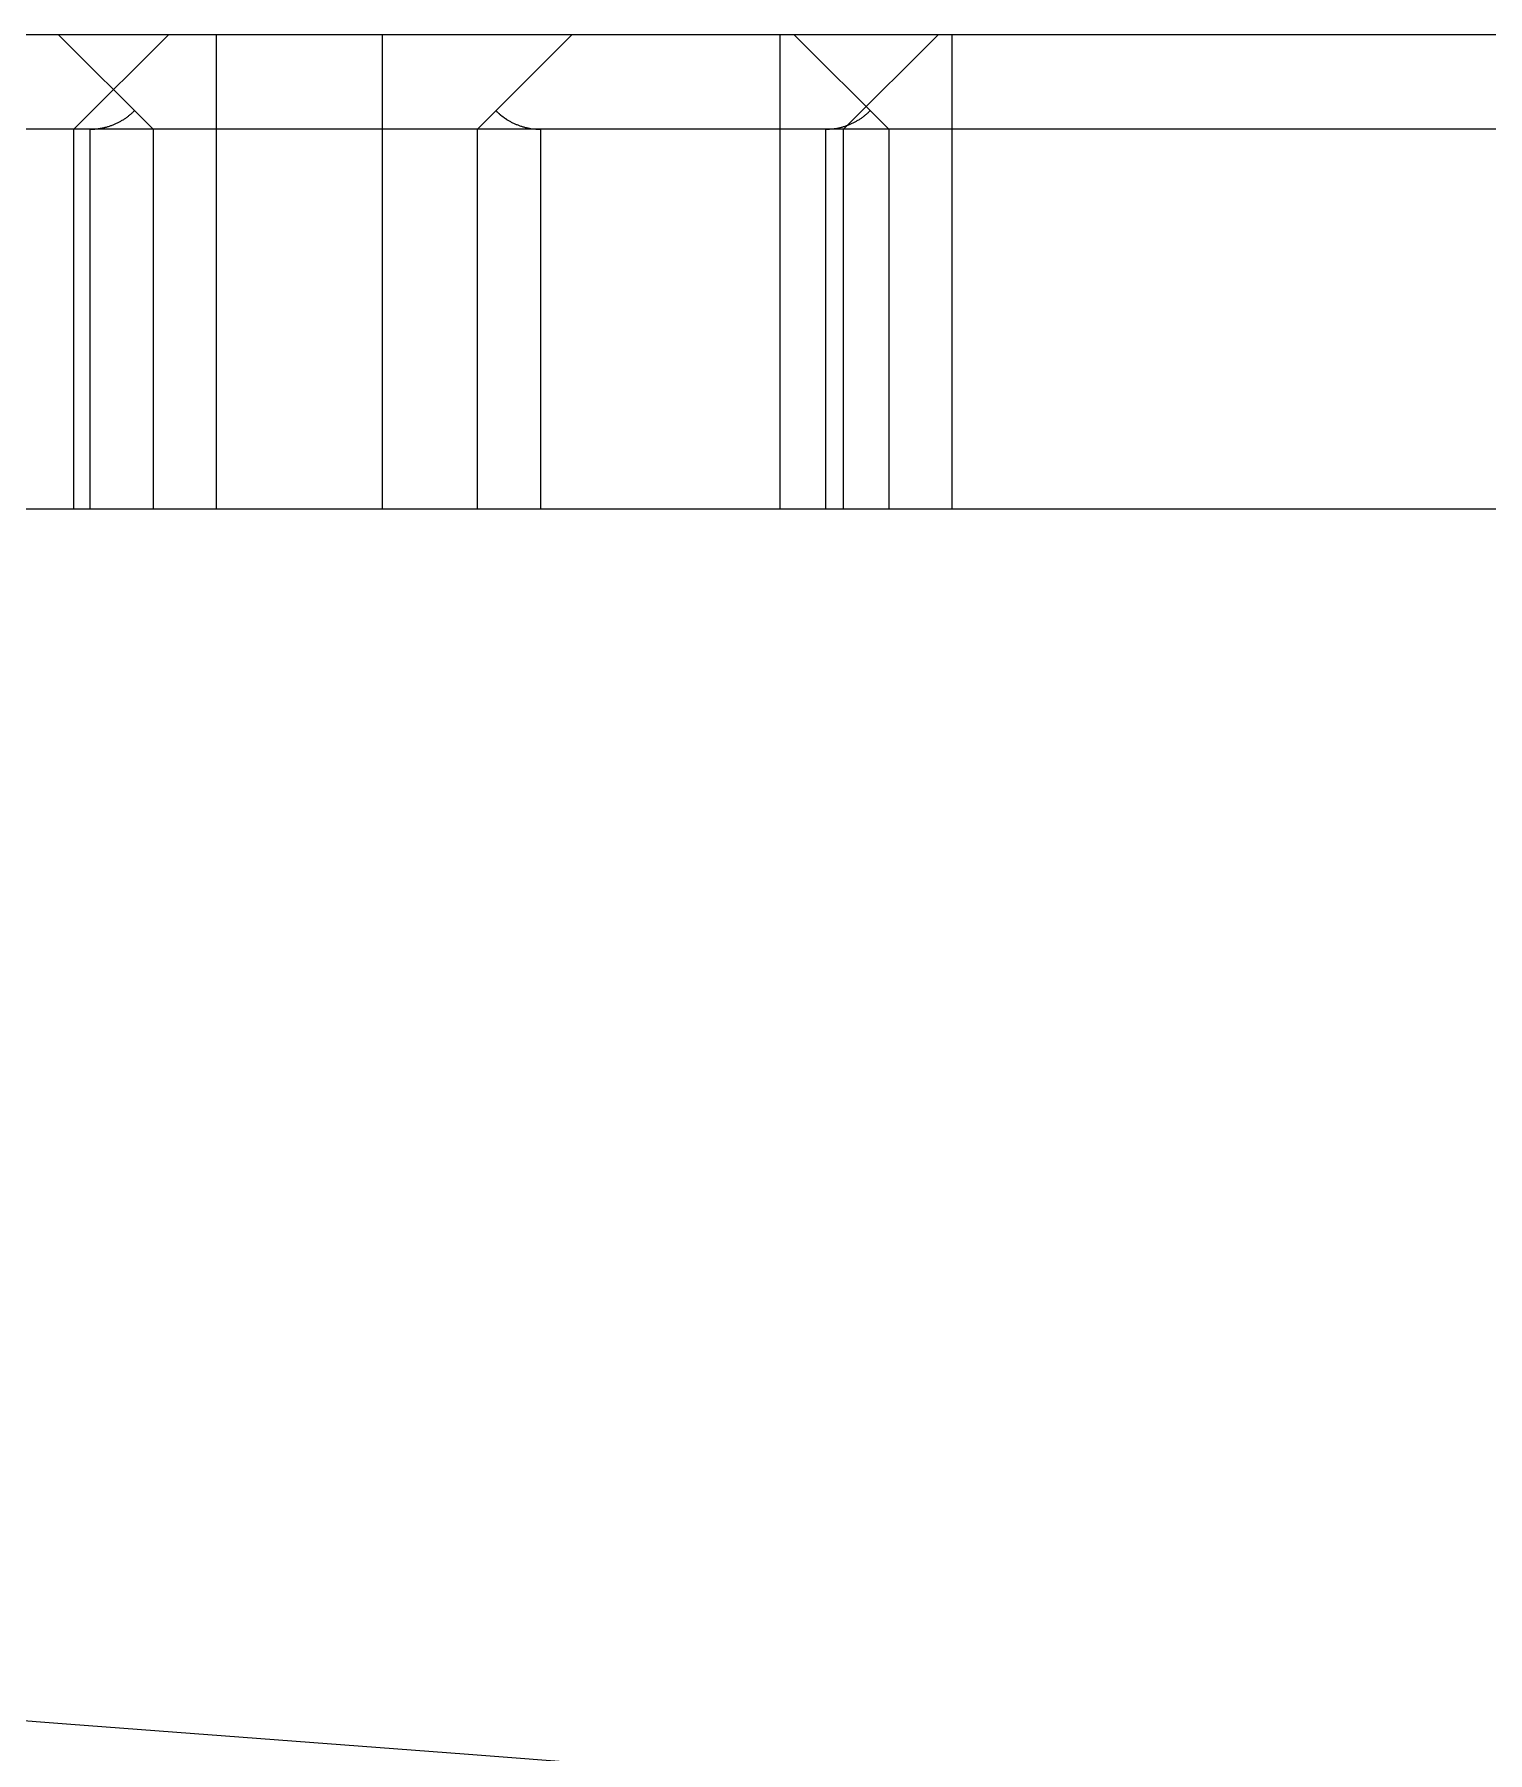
# Model space of a CAD drawing. Header units: inches. Extents: x -64 to 911, y 30 to 355.
# Drawn here: x 776.15 to 780.74, y 131.76 to 137.19 of the extents above; entities that cross this region are included whole.
import ezdxf

# ---------------------------------------------------------------- set-up
doc = ezdxf.new("R2010")
doc.units = ezdxf.units.IN
doc.layers.add('DEFAULT_2', color=8, linetype='Continuous')

msp = doc.modelspace()

# ---------------------------------------------------------------- linework, layer by layer
for p, q in [((515.0601, 137.1946), (833.356, 137.1946)), ((515.0601, 135.6946), (833.356, 135.6946))]:
    msp.add_line(p, q)
msp.add_arc((674.2081, -1221.0682), 1356.7628, 83.2637115, 96.7362885)
at = {"layer": 'DEFAULT_2'}
for p, q in [((776.526, 136.8946), (776.226, 137.1946)), ((776.576, 137.1946), (776.276, 136.8946)), ((776.726, 137.1946), (776.726, 135.6946)), ((777.251, 135.6946), (777.251, 137.1946)), ((777.851, 137.1946), (777.551, 136.8946)), ((778.5085, 135.6946), (778.5085, 137.1946)), ((778.851, 136.8946), (778.551, 137.1946)), ((779.0085, 137.1946), (778.7085, 136.8946)), ((779.051, 137.1946), (779.051, 135.6946)), ((809.2147, 136.8946), (522.326, 136.8946)), ((776.276, 135.6946), (776.276, 136.8946)), ((776.326, 136.8946), (776.326, 135.6946)), ((776.526, 136.8946), (776.526, 135.6946)), ((777.551, 135.6946), (777.551, 136.8946)), ((777.751, 136.8946), (777.751, 135.6946)), ((778.651, 136.8946), (778.651, 135.6946)), ((778.7085, 135.6946), (778.7085, 136.8946)), ((778.851, 136.8946), (778.851, 135.6946))]:
    msp.add_line(p, q, dxfattribs=at)
for points, weights in [([(776.326, 136.8946), (776.4088, 136.8946), (776.4674, 136.9532)], [1, 0.853553390591, 0.853553390593]), ([(777.6096, 136.9532), (777.6681, 136.8946), (777.751, 136.8946)], [1, 0.853553390595, 0.853553390593]), ([(777.6096, 136.9532), (777.6251, 136.9376), (777.6437, 136.9258)], [1, 0.956448872975, 0.925849228219]), ([(778.651, 136.8946), (778.7338, 136.8946), (778.7924, 136.9532)], [1, 0.853553390594, 0.853553390593]), ([(778.651, 136.8946), (778.7338, 136.8946), (778.7924, 136.9532)], [1, 0.853553390595, 0.853553390593]), ([(776.326, 136.8946), (776.3524, 136.8946), (776.378, 136.9015)], [1, 0.948082068575, 0.91456996856])]:
    msp.add_rational_spline(points, weights, degree=2, dxfattribs=at)

doc.saveas('drawing.dxf')
